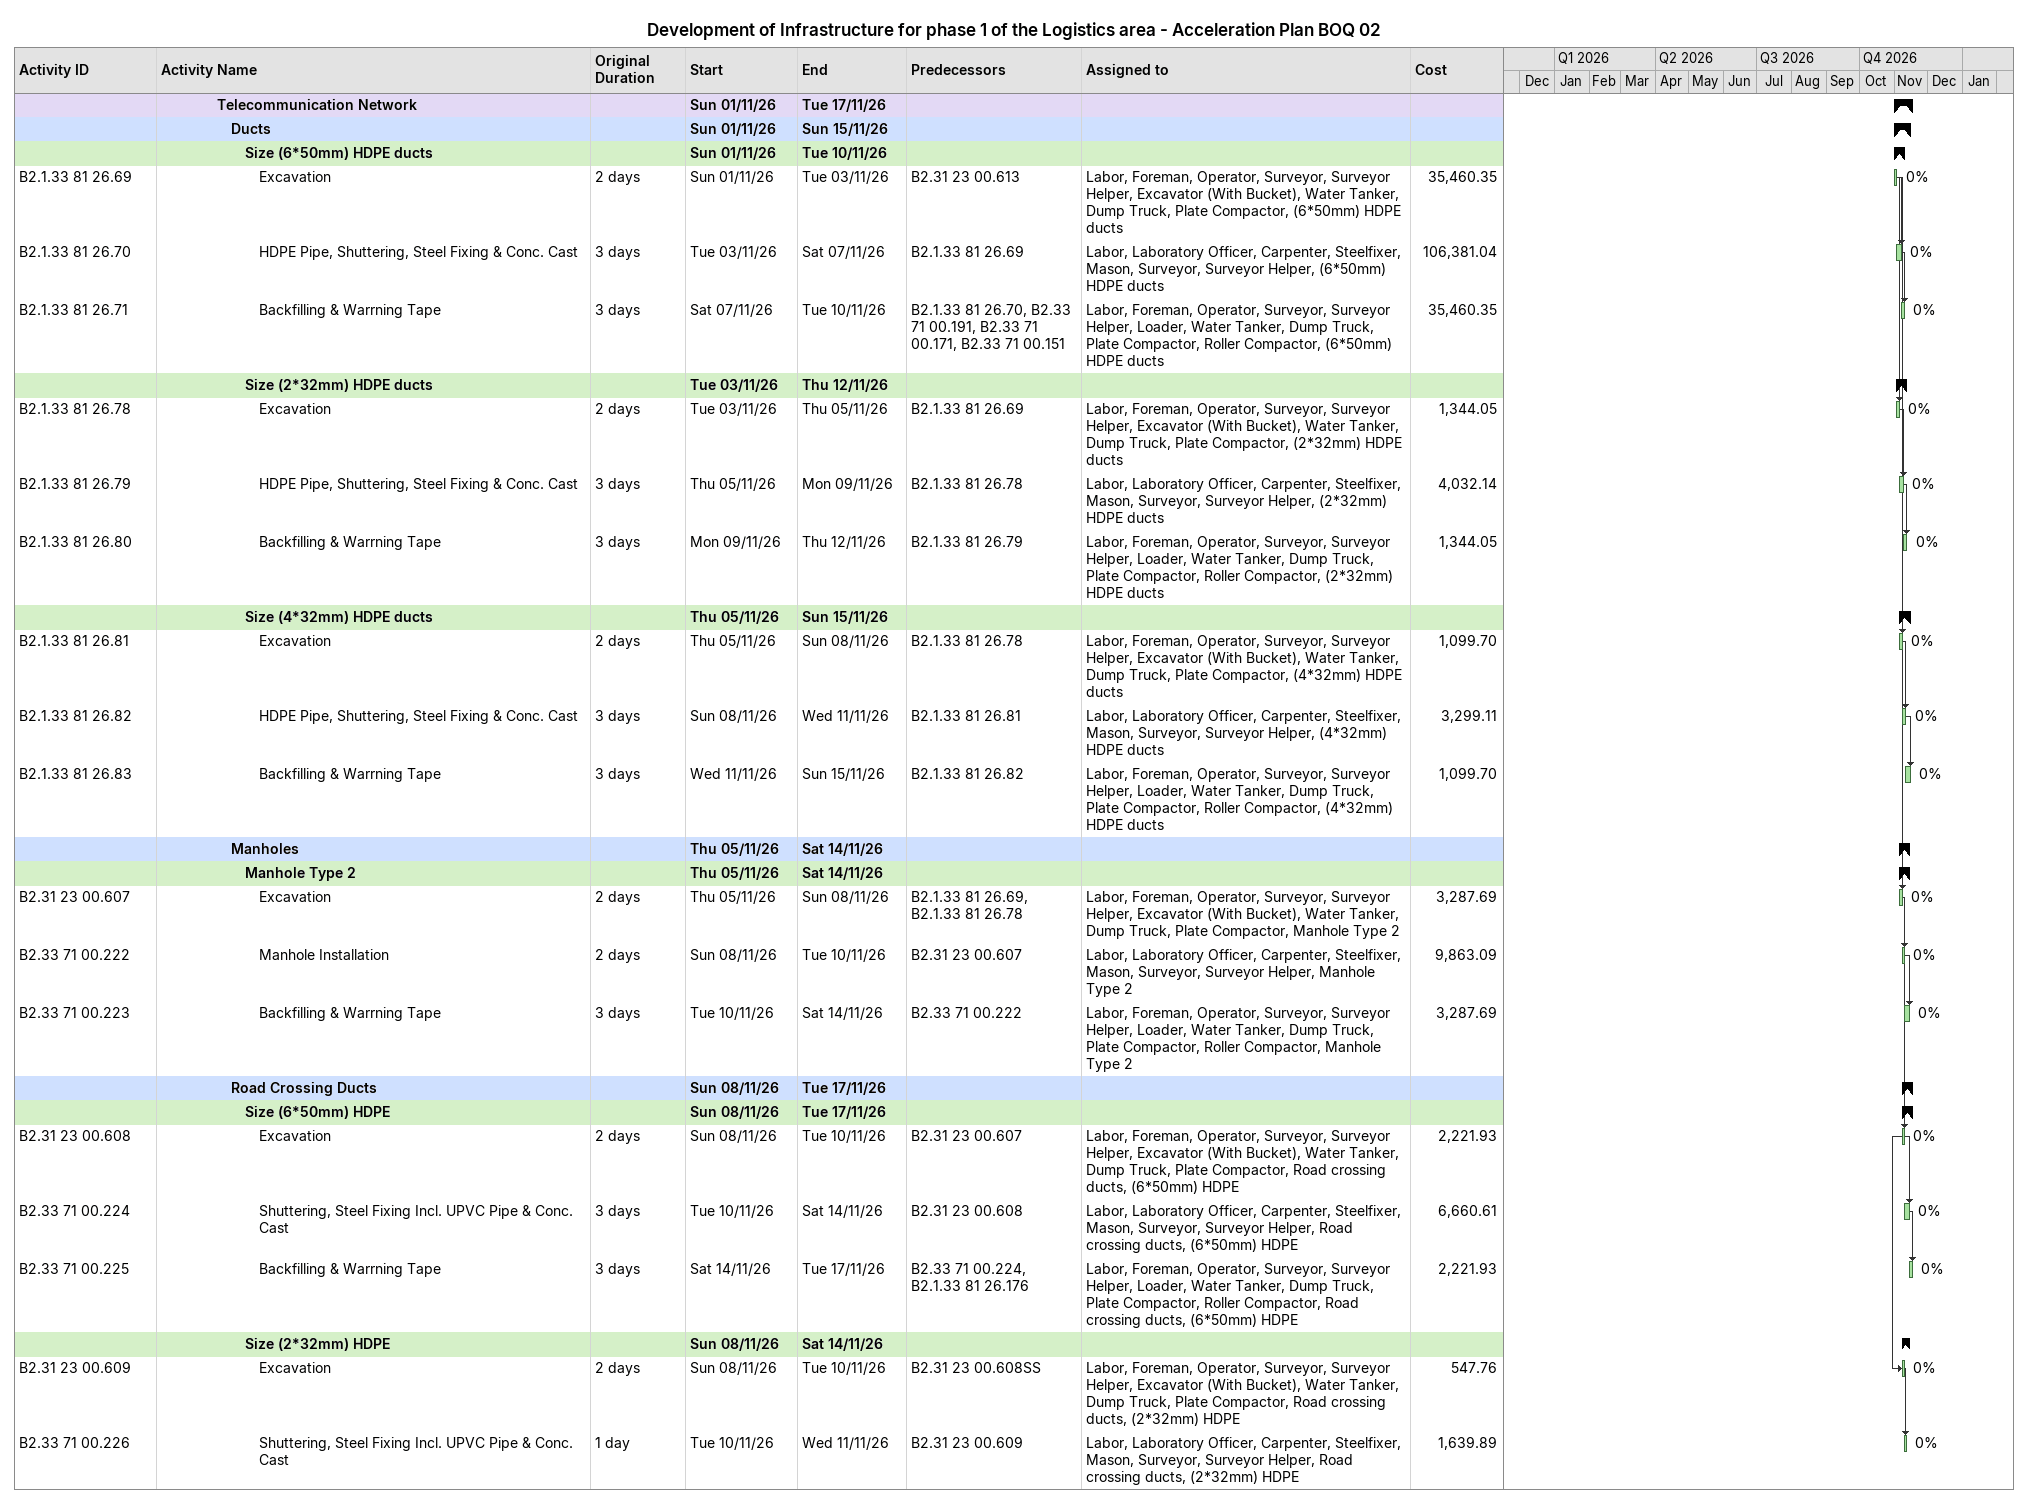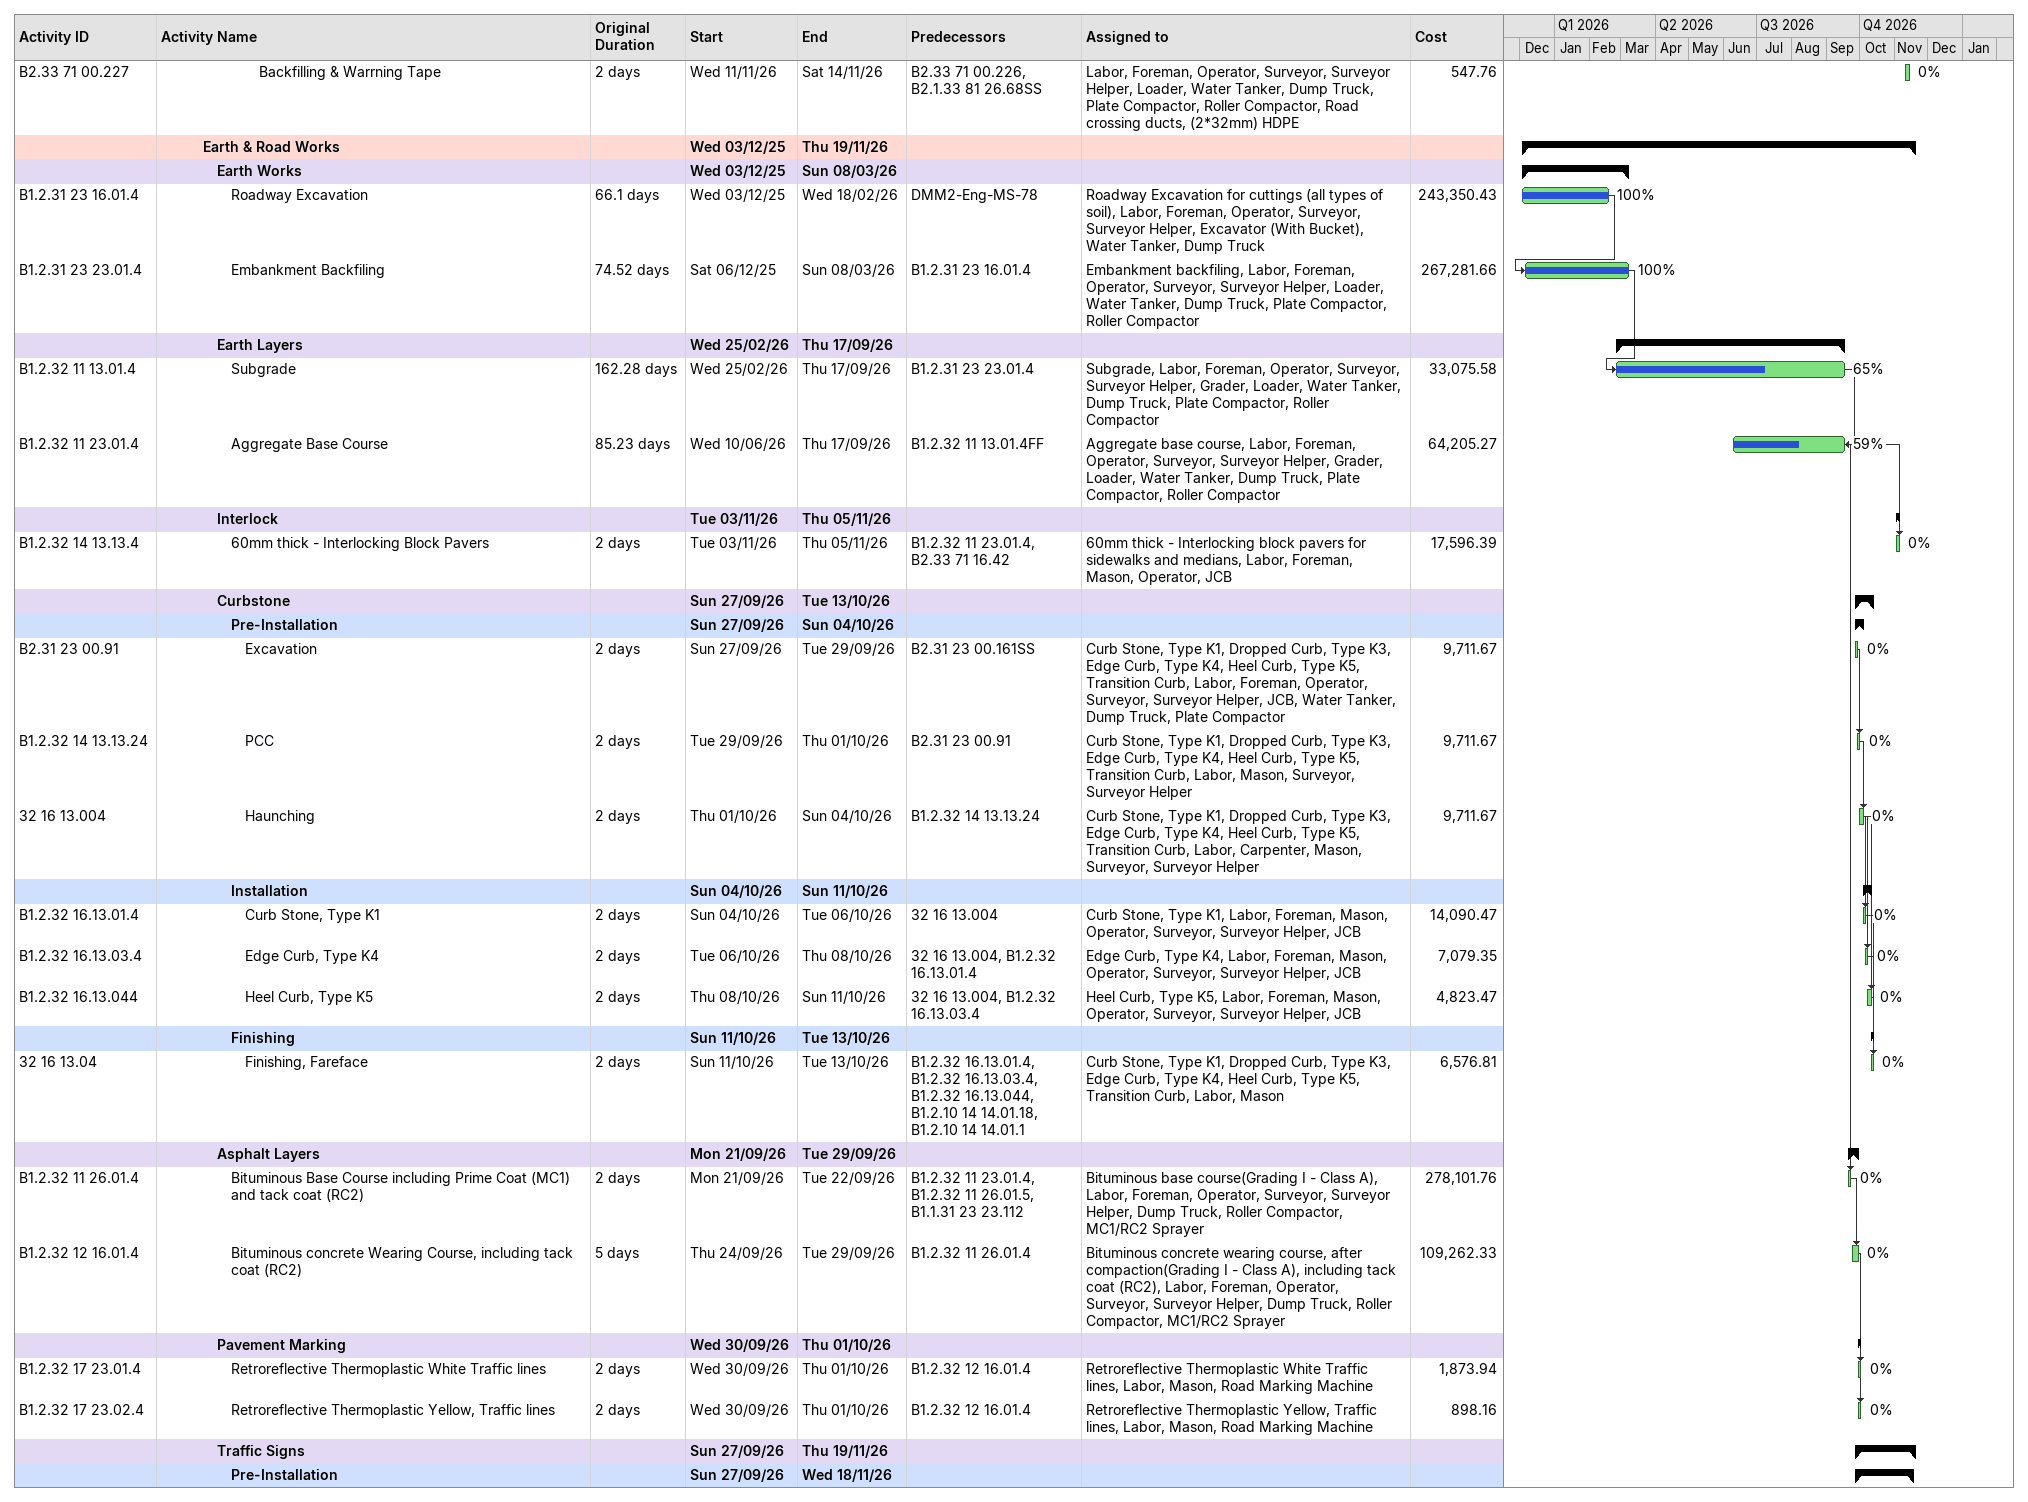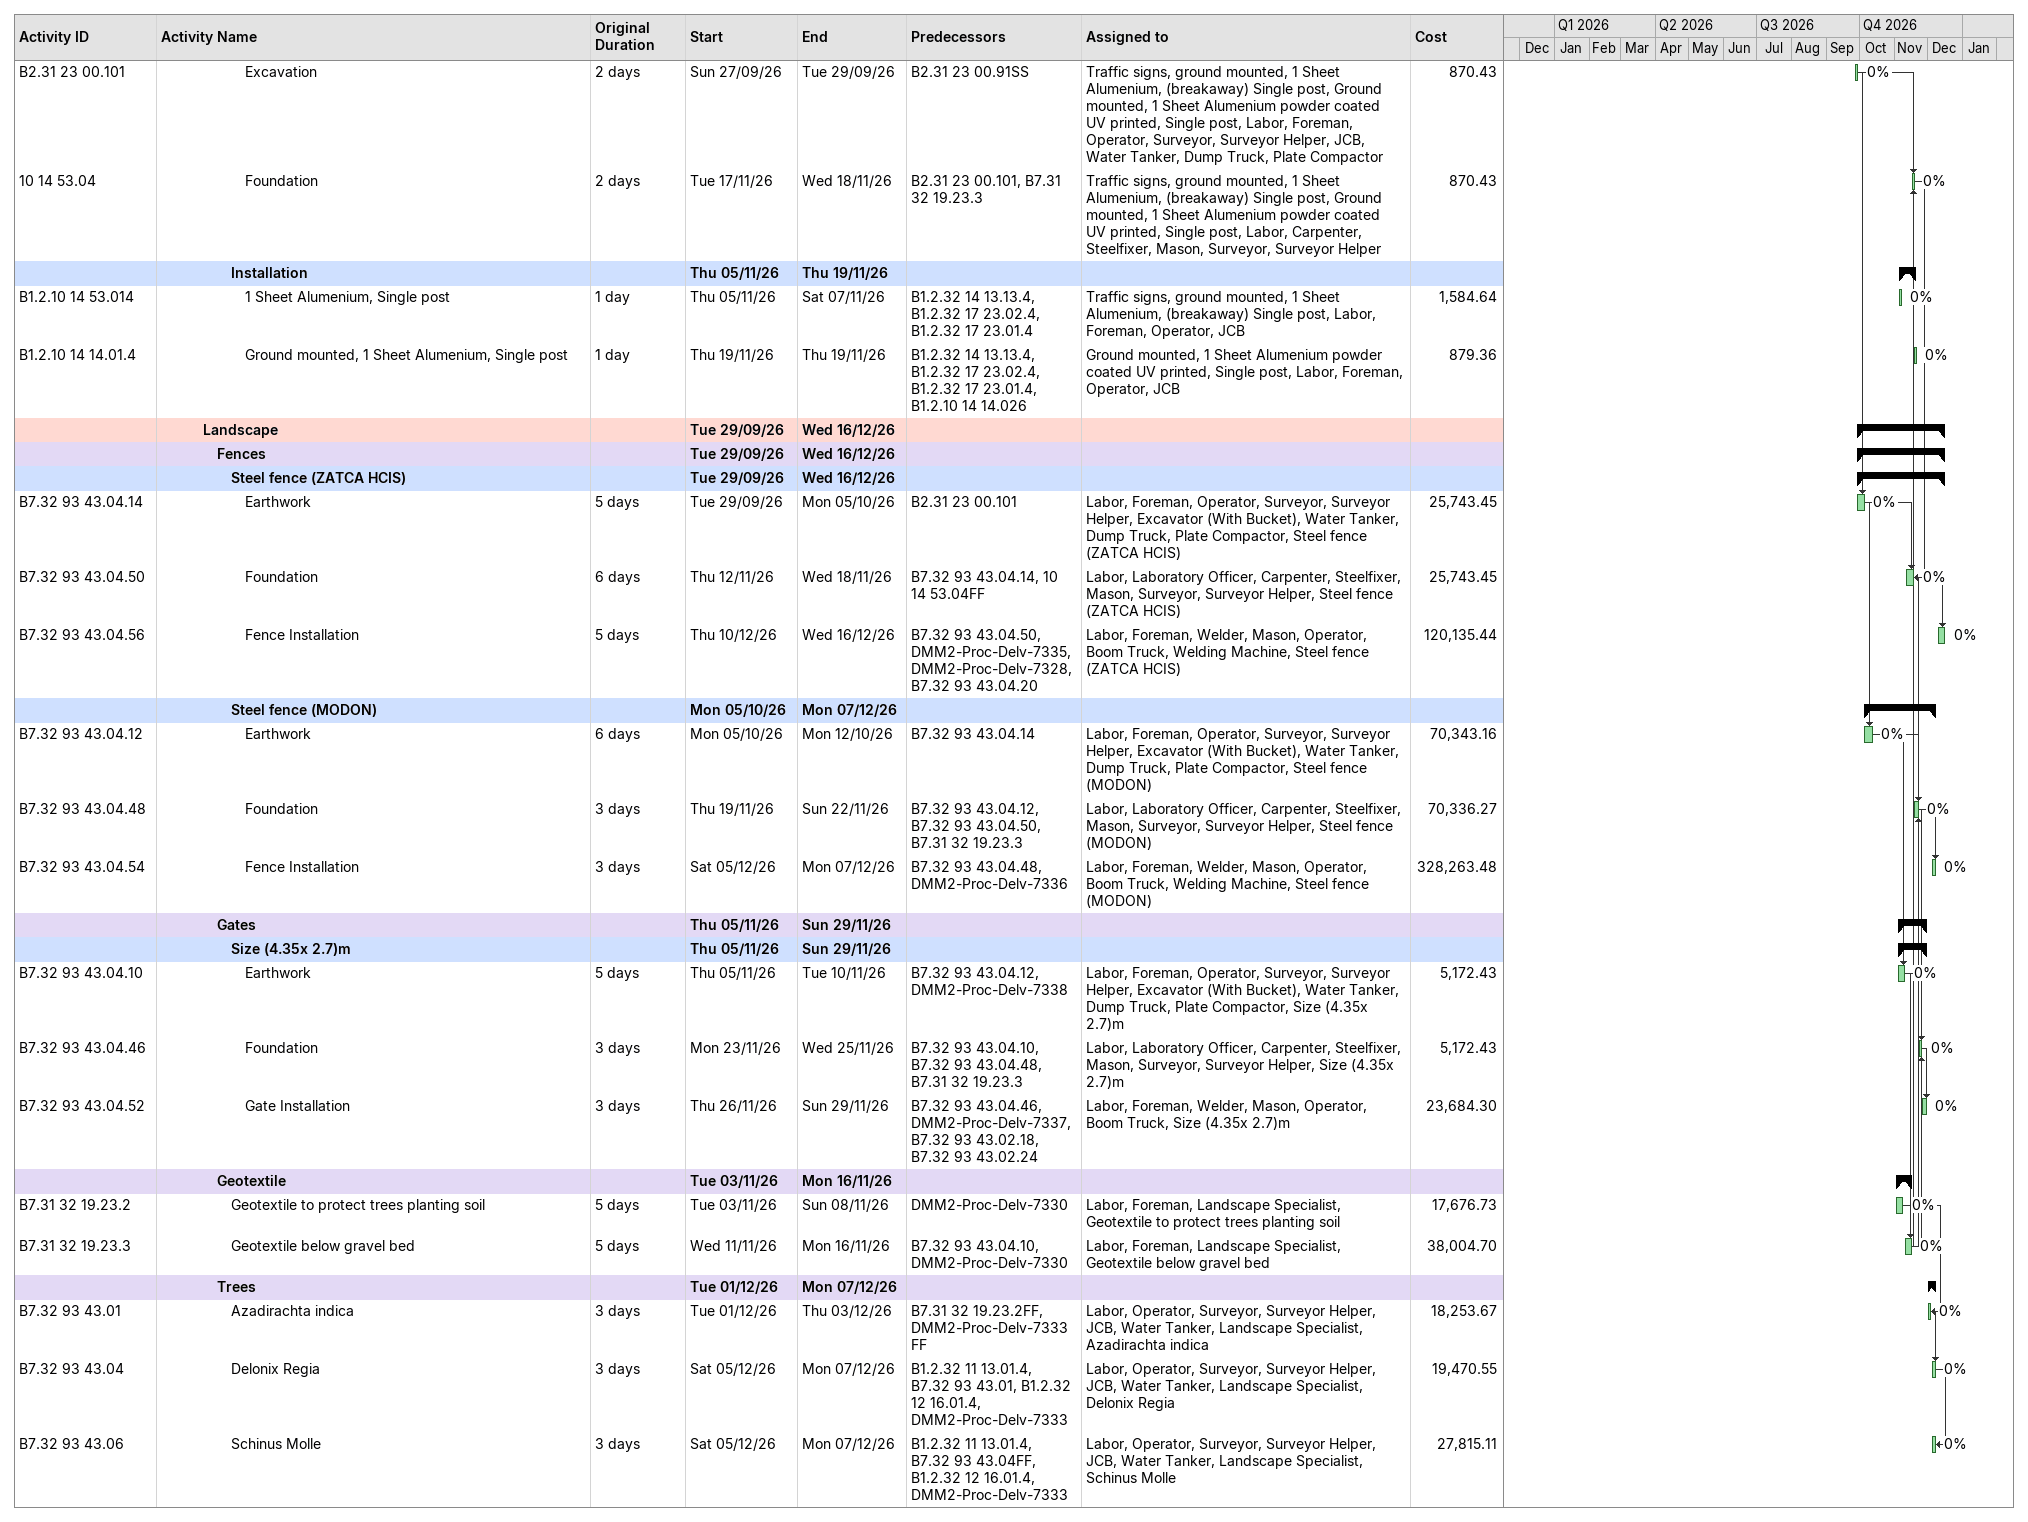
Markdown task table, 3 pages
Development of Infrastructure for phase 1 of the Logistics area - Acceleration Plan BOQ 02

| ID | Level | Task | Original duration | Start | Finish | Predecessors | Resources | % complete | Cost |
|---|---|---|---|---|---|---|---|---|---|
|  | 5 | **Telecommunication Network** |  | 2026-11-01 | 2026-11-17 |  |  |  |  |
|  | 6 | **Ducts** |  | 2026-11-01 | 2026-11-15 |  |  |  |  |
|  | 7 | **Size (6*50mm) HDPE ducts** |  | 2026-11-01 | 2026-11-10 |  |  |  |  |
| B2.1.33 81 26.69 | 8 | Excavation | 2d | 2026-11-01 | 2026-11-03 | B2.31 23 00.613 | Labor, Foreman, Operator, Surveyor, Surveyor Helper, Excavator (With Bucket), Water Tanker, Dump Truck, Plate Compactor, (6*50mm) HDPE ducts | 0 | 35460.35 |
| B2.1.33 81 26.70 | 8 | HDPE Pipe, Shuttering, Steel Fixing & Conc. Cast | 3d | 2026-11-03 | 2026-11-07 | B2.1.33 81 26.69 | Labor, Laboratory Officer, Carpenter, Steelfixer, Mason, Surveyor, Surveyor Helper, (6*50mm) HDPE ducts | 0 | 106381.04 |
| B2.1.33 81 26.71 | 8 | Backfilling & Warrning Tape | 3d | 2026-11-07 | 2026-11-10 | B2.1.33 81 26.70, B2.33 71 00.191, B2.33 71 00.171, B2.33 71 00.151 | Labor, Foreman, Operator, Surveyor, Surveyor Helper, Loader, Water Tanker, Dump Truck, Plate Compactor, Roller Compactor, (6*50mm) HDPE ducts | 0 | 35460.35 |
|  | 7 | **Size (2*32mm) HDPE ducts** |  | 2026-11-03 | 2026-11-12 |  |  |  |  |
| B2.1.33 81 26.78 | 8 | Excavation | 2d | 2026-11-03 | 2026-11-05 | B2.1.33 81 26.69 | Labor, Foreman, Operator, Surveyor, Surveyor Helper, Excavator (With Bucket), Water Tanker, Dump Truck, Plate Compactor, (2*32mm) HDPE ducts | 0 | 1344.05 |
| B2.1.33 81 26.79 | 8 | HDPE Pipe, Shuttering, Steel Fixing & Conc. Cast | 3d | 2026-11-05 | 2026-11-09 | B2.1.33 81 26.78 | Labor, Laboratory Officer, Carpenter, Steelfixer, Mason, Surveyor, Surveyor Helper, (2*32mm) HDPE ducts | 0 | 4032.14 |
| B2.1.33 81 26.80 | 8 | Backfilling & Warrning Tape | 3d | 2026-11-09 | 2026-11-12 | B2.1.33 81 26.79 | Labor, Foreman, Operator, Surveyor, Surveyor Helper, Loader, Water Tanker, Dump Truck, Plate Compactor, Roller Compactor, (2*32mm) HDPE ducts | 0 | 1344.05 |
|  | 7 | **Size (4*32mm) HDPE ducts** |  | 2026-11-05 | 2026-11-15 |  |  |  |  |
| B2.1.33 81 26.81 | 8 | Excavation | 2d | 2026-11-05 | 2026-11-08 | B2.1.33 81 26.78 | Labor, Foreman, Operator, Surveyor, Surveyor Helper, Excavator (With Bucket), Water Tanker, Dump Truck, Plate Compactor, (4*32mm) HDPE ducts | 0 | 1099.70 |
| B2.1.33 81 26.82 | 8 | HDPE Pipe, Shuttering, Steel Fixing & Conc. Cast | 3d | 2026-11-08 | 2026-11-11 | B2.1.33 81 26.81 | Labor, Laboratory Officer, Carpenter, Steelfixer, Mason, Surveyor, Surveyor Helper, (4*32mm) HDPE ducts | 0 | 3299.11 |
| B2.1.33 81 26.83 | 8 | Backfilling & Warrning Tape | 3d | 2026-11-11 | 2026-11-15 | B2.1.33 81 26.82 | Labor, Foreman, Operator, Surveyor, Surveyor Helper, Loader, Water Tanker, Dump Truck, Plate Compactor, Roller Compactor, (4*32mm) HDPE ducts | 0 | 1099.70 |
|  | 6 | **Manholes** |  | 2026-11-05 | 2026-11-14 |  |  |  |  |
|  | 7 | **Manhole Type 2** |  | 2026-11-05 | 2026-11-14 |  |  |  |  |
| B2.31 23 00.607 | 8 | Excavation | 2d | 2026-11-05 | 2026-11-08 | B2.1.33 81 26.69, B2.1.33 81 26.78 | Labor, Foreman, Operator, Surveyor, Surveyor Helper, Excavator (With Bucket), Water Tanker, Dump Truck, Plate Compactor, Manhole Type 2 | 0 | 3287.69 |
| B2.33 71 00.222 | 8 | Manhole Installation | 2d | 2026-11-08 | 2026-11-10 | B2.31 23 00.607 | Labor, Laboratory Officer, Carpenter, Steelfixer, Mason, Surveyor, Surveyor Helper, Manhole Type 2 | 0 | 9863.09 |
| B2.33 71 00.223 | 8 | Backfilling & Warrning Tape | 3d | 2026-11-10 | 2026-11-14 | B2.33 71 00.222 | Labor, Foreman, Operator, Surveyor, Surveyor Helper, Loader, Water Tanker, Dump Truck, Plate Compactor, Roller Compactor, Manhole Type 2 | 0 | 3287.69 |
|  | 6 | **Road Crossing Ducts** |  | 2026-11-08 | 2026-11-17 |  |  |  |  |
|  | 7 | **Size (6*50mm) HDPE** |  | 2026-11-08 | 2026-11-17 |  |  |  |  |
| B2.31 23 00.608 | 8 | Excavation | 2d | 2026-11-08 | 2026-11-10 | B2.31 23 00.607 | Labor, Foreman, Operator, Surveyor, Surveyor Helper, Excavator (With Bucket), Water Tanker, Dump Truck, Plate Compactor, Road crossing ducts, (6*50mm) HDPE | 0 | 2221.93 |
| B2.33 71 00.224 | 8 | Shuttering, Steel Fixing Incl. UPVC Pipe & Conc. Cast | 3d | 2026-11-10 | 2026-11-14 | B2.31 23 00.608 | Labor, Laboratory Officer, Carpenter, Steelfixer, Mason, Surveyor, Surveyor Helper, Road crossing ducts, (6*50mm) HDPE | 0 | 6660.61 |
| B2.33 71 00.225 | 8 | Backfilling & Warrning Tape | 3d | 2026-11-14 | 2026-11-17 | B2.33 71 00.224, B2.1.33 81 26.176 | Labor, Foreman, Operator, Surveyor, Surveyor Helper, Loader, Water Tanker, Dump Truck, Plate Compactor, Roller Compactor, Road crossing ducts, (6*50mm) HDPE | 0 | 2221.93 |
|  | 7 | **Size (2*32mm) HDPE** |  | 2026-11-08 | 2026-11-14 |  |  |  |  |
| B2.31 23 00.609 | 8 | Excavation | 2d | 2026-11-08 | 2026-11-10 | B2.31 23 00.608SS | Labor, Foreman, Operator, Surveyor, Surveyor Helper, Excavator (With Bucket), Water Tanker, Dump Truck, Plate Compactor, Road crossing ducts, (2*32mm) HDPE | 0 | 547.76 |
| B2.33 71 00.226 | 8 | Shuttering, Steel Fixing Incl. UPVC Pipe & Conc. Cast | 1d | 2026-11-10 | 2026-11-11 | B2.31 23 00.609 | Labor, Laboratory Officer, Carpenter, Steelfixer, Mason, Surveyor, Surveyor Helper, Road crossing ducts, (2*32mm) HDPE | 0 | 1639.89 |
| B2.33 71 00.227 | 8 | Backfilling & Warrning Tape | 2d | 2026-11-11 | 2026-11-14 | B2.33 71 00.226, B2.1.33 81 26.68SS | Labor, Foreman, Operator, Surveyor, Surveyor Helper, Loader, Water Tanker, Dump Truck, Plate Compactor, Roller Compactor, Road crossing ducts, (2*32mm) HDPE | 0 | 547.76 |
|  | 4 | **Earth & Road Works** |  | 2025-12-03 | 2026-11-19 |  |  |  |  |
|  | 5 | **Earth Works** |  | 2025-12-03 | 2026-03-08 |  |  |  |  |
| B1.2.31 23 16.01.4 | 6 | Roadway Excavation | 66.1d | 2025-12-03 | 2026-02-18 | DMM2-Eng-MS-78 | Roadway Excavation for cuttings (all types of soil), Labor, Foreman, Operator, Surveyor, Surveyor Helper, Excavator (With Bucket), Water Tanker, Dump Truck | 100 | 243350.43 |
| B1.2.31 23 23.01.4 | 6 | Embankment Backfiling | 74.52d | 2025-12-06 | 2026-03-08 | B1.2.31 23 16.01.4 | Embankment backfiling, Labor, Foreman, Operator, Surveyor, Surveyor Helper, Loader, Water Tanker, Dump Truck, Plate Compactor, Roller Compactor | 100 | 267281.66 |
|  | 5 | **Earth Layers** |  | 2026-02-25 | 2026-09-17 |  |  |  |  |
| B1.2.32 11 13.01.4 | 6 | Subgrade | 162.28d | 2026-02-25 | 2026-09-17 | B1.2.31 23 23.01.4 | Subgrade, Labor, Foreman, Operator, Surveyor, Surveyor Helper, Grader, Loader, Water Tanker, Dump Truck, Plate Compactor, Roller Compactor | 65 | 33075.58 |
| B1.2.32 11 23.01.4 | 6 | Aggregate Base Course | 85.23d | 2026-06-10 | 2026-09-17 | B1.2.32 11 13.01.4FF | Aggregate base course, Labor, Foreman, Operator, Surveyor, Surveyor Helper, Grader, Loader, Water Tanker, Dump Truck, Plate Compactor, Roller Compactor | 59 | 64205.27 |
|  | 5 | **Interlock** |  | 2026-11-03 | 2026-11-05 |  |  |  |  |
| B1.2.32 14 13.13.4 | 6 | 60mm thick - Interlocking Block Pavers | 2d | 2026-11-03 | 2026-11-05 | B1.2.32 11 23.01.4, B2.33 71 16.42 | 60mm thick - Interlocking block pavers for sidewalks and medians, Labor, Foreman, Mason, Operator, JCB | 0 | 17596.39 |
|  | 5 | **Curbstone** |  | 2026-09-27 | 2026-10-13 |  |  |  |  |
|  | 6 | **Pre-Installation** |  | 2026-09-27 | 2026-10-04 |  |  |  |  |
| B2.31 23 00.91 | 7 | Excavation | 2d | 2026-09-27 | 2026-09-29 | B2.31 23 00.161SS | Curb Stone, Type K1, Dropped Curb, Type K3, Edge Curb, Type K4, Heel Curb, Type K5, Transition Curb, Labor, Foreman, Operator, Surveyor, Surveyor Helper, JCB, Water Tanker, Dump Truck, Plate Compactor | 0 | 9711.67 |
| B1.2.32 14 13.13.24 | 7 | PCC | 2d | 2026-09-29 | 2026-10-01 | B2.31 23 00.91 | Curb Stone, Type K1, Dropped Curb, Type K3, Edge Curb, Type K4, Heel Curb, Type K5, Transition Curb, Labor, Mason, Surveyor, Surveyor Helper | 0 | 9711.67 |
| 32 16 13.004 | 7 | Haunching | 2d | 2026-10-01 | 2026-10-04 | B1.2.32 14 13.13.24 | Curb Stone, Type K1, Dropped Curb, Type K3, Edge Curb, Type K4, Heel Curb, Type K5, Transition Curb, Labor, Carpenter, Mason, Surveyor, Surveyor Helper | 0 | 9711.67 |
|  | 6 | **Installation** |  | 2026-10-04 | 2026-10-11 |  |  |  |  |
| B1.2.32 16.13.01.4 | 7 | Curb Stone, Type K1 | 2d | 2026-10-04 | 2026-10-06 | 32 16 13.004 | Curb Stone, Type K1, Labor, Foreman, Mason, Operator, Surveyor, Surveyor Helper, JCB | 0 | 14090.47 |
| B1.2.32 16.13.03.4 | 7 | Edge Curb, Type K4 | 2d | 2026-10-06 | 2026-10-08 | 32 16 13.004, B1.2.32 16.13.01.4 | Edge Curb, Type K4, Labor, Foreman, Mason, Operator, Surveyor, Surveyor Helper, JCB | 0 | 7079.35 |
| B1.2.32 16.13.044 | 7 | Heel Curb, Type K5 | 2d | 2026-10-08 | 2026-10-11 | 32 16 13.004, B1.2.32 16.13.03.4 | Heel Curb, Type K5, Labor, Foreman, Mason, Operator, Surveyor, Surveyor Helper, JCB | 0 | 4823.47 |
|  | 6 | **Finishing** |  | 2026-10-11 | 2026-10-13 |  |  |  |  |
| 32 16 13.04 | 7 | Finishing, Fareface | 2d | 2026-10-11 | 2026-10-13 | B1.2.32 16.13.01.4, B1.2.32 16.13.03.4, B1.2.32 16.13.044, B1.2.10 14 14.01.18, B1.2.10 14 14.01.1 | Curb Stone, Type K1, Dropped Curb, Type K3, Edge Curb, Type K4, Heel Curb, Type K5, Transition Curb, Labor, Mason | 0 | 6576.81 |
|  | 5 | **Asphalt Layers** |  | 2026-09-21 | 2026-09-29 |  |  |  |  |
| B1.2.32 11 26.01.4 | 6 | Bituminous Base Course including Prime Coat (MC1) and tack coat (RC2) | 2d | 2026-09-21 | 2026-09-22 | B1.2.32 11 23.01.4, B1.2.32 11 26.01.5, B1.1.31 23 23.112 | Bituminous base course(Grading I - Class A), Labor, Foreman, Operator, Surveyor, Surveyor Helper, Dump Truck, Roller Compactor, MC1/RC2 Sprayer | 0 | 278101.76 |
| B1.2.32 12 16.01.4 | 6 | Bituminous concrete Wearing Course, including tack coat (RC2) | 5d | 2026-09-24 | 2026-09-29 | B1.2.32 11 26.01.4 | Bituminous concrete wearing course, after compaction(Grading I - Class A), including tack coat (RC2), Labor, Foreman, Operator, Surveyor, Surveyor Helper, Dump Truck, Roller Compactor, MC1/RC2 Sprayer | 0 | 109262.33 |
|  | 5 | **Pavement Marking** |  | 2026-09-30 | 2026-10-01 |  |  |  |  |
| B1.2.32 17 23.01.4 | 6 | Retroreflective Thermoplastic White Traffic lines | 2d | 2026-09-30 | 2026-10-01 | B1.2.32 12 16.01.4 | Retroreflective Thermoplastic White Traffic lines, Labor, Mason, Road Marking Machine | 0 | 1873.94 |
| B1.2.32 17 23.02.4 | 6 | Retroreflective Thermoplastic Yellow, Traffic lines | 2d | 2026-09-30 | 2026-10-01 | B1.2.32 12 16.01.4 | Retroreflective Thermoplastic Yellow, Traffic lines, Labor, Mason, Road Marking Machine | 0 | 898.16 |
|  | 5 | **Traffic Signs** |  | 2026-09-27 | 2026-11-19 |  |  |  |  |
|  | 6 | **Pre-Installation** |  | 2026-09-27 | 2026-11-18 |  |  |  |  |
| B2.31 23 00.101 | 7 | Excavation | 2d | 2026-09-27 | 2026-09-29 | B2.31 23 00.91SS | Traffic signs, ground mounted, 1 Sheet Alumenium, (breakaway) Single post, Ground mounted, 1 Sheet Alumenium powder coated UV printed, Single post, Labor, Foreman, Operator, Surveyor, Surveyor Helper, JCB, Water Tanker, Dump Truck, Plate Compactor | 0 | 870.43 |
| 10 14 53.04 | 7 | Foundation | 2d | 2026-11-17 | 2026-11-18 | B2.31 23 00.101, B7.31 32 19.23.3 | Traffic signs, ground mounted, 1 Sheet Alumenium, (breakaway) Single post, Ground mounted, 1 Sheet Alumenium powder coated UV printed, Single post, Labor, Carpenter, Steelfixer, Mason, Surveyor, Surveyor Helper | 0 | 870.43 |
|  | 6 | **Installation** |  | 2026-11-05 | 2026-11-19 |  |  |  |  |
| B1.2.10 14 53.014 | 7 | 1 Sheet Alumenium, Single post | 1d | 2026-11-05 | 2026-11-07 | B1.2.32 14 13.13.4, B1.2.32 17 23.02.4, B1.2.32 17 23.01.4 | Traffic signs, ground mounted, 1 Sheet Alumenium, (breakaway) Single post, Labor, Foreman, Operator, JCB | 0 | 1584.64 |
| B1.2.10 14 14.01.4 | 7 | Ground mounted, 1 Sheet Alumenium, Single post | 1d | 2026-11-19 | 2026-11-19 | B1.2.32 14 13.13.4, B1.2.32 17 23.02.4, B1.2.32 17 23.01.4, B1.2.10 14 14.026 | Ground mounted, 1 Sheet Alumenium powder coated UV printed, Single post, Labor, Foreman, Operator, JCB | 0 | 879.36 |
|  | 4 | **Landscape** |  | 2026-09-29 | 2026-12-16 |  |  |  |  |
|  | 5 | **Fences** |  | 2026-09-29 | 2026-12-16 |  |  |  |  |
|  | 6 | **Steel fence (ZATCA HCIS)** |  | 2026-09-29 | 2026-12-16 |  |  |  |  |
| B7.32 93 43.04.14 | 7 | Earthwork | 5d | 2026-09-29 | 2026-10-05 | B2.31 23 00.101 | Labor, Foreman, Operator, Surveyor, Surveyor Helper, Excavator (With Bucket), Water Tanker, Dump Truck, Plate Compactor, Steel fence (ZATCA HCIS) | 0 | 25743.45 |
| B7.32 93 43.04.50 | 7 | Foundation | 6d | 2026-11-12 | 2026-11-18 | B7.32 93 43.04.14, 10 14 53.04FF | Labor, Laboratory Officer, Carpenter, Steelfixer, Mason, Surveyor, Surveyor Helper, Steel fence (ZATCA HCIS) | 0 | 25743.45 |
| B7.32 93 43.04.56 | 7 | Fence Installation | 5d | 2026-12-10 | 2026-12-16 | B7.32 93 43.04.50, DMM2-Proc-Delv-7335, DMM2-Proc-Delv-7328, B7.32 93 43.04.20 | Labor, Foreman, Welder, Mason, Operator, Boom Truck, Welding Machine, Steel fence (ZATCA HCIS) | 0 | 120135.44 |
|  | 6 | **Steel fence (MODON)** |  | 2026-10-05 | 2026-12-07 |  |  |  |  |
| B7.32 93 43.04.12 | 7 | Earthwork | 6d | 2026-10-05 | 2026-10-12 | B7.32 93 43.04.14 | Labor, Foreman, Operator, Surveyor, Surveyor Helper, Excavator (With Bucket), Water Tanker, Dump Truck, Plate Compactor, Steel fence (MODON) | 0 | 70343.16 |
| B7.32 93 43.04.48 | 7 | Foundation | 3d | 2026-11-19 | 2026-11-22 | B7.32 93 43.04.12, B7.32 93 43.04.50, B7.31 32 19.23.3 | Labor, Laboratory Officer, Carpenter, Steelfixer, Mason, Surveyor, Surveyor Helper, Steel fence (MODON) | 0 | 70336.27 |
| B7.32 93 43.04.54 | 7 | Fence Installation | 3d | 2026-12-05 | 2026-12-07 | B7.32 93 43.04.48, DMM2-Proc-Delv-7336 | Labor, Foreman, Welder, Mason, Operator, Boom Truck, Welding Machine, Steel fence (MODON) | 0 | 328263.48 |
|  | 5 | **Gates** |  | 2026-11-05 | 2026-11-29 |  |  |  |  |
|  | 6 | **Size (4.35x 2.7)m** |  | 2026-11-05 | 2026-11-29 |  |  |  |  |
| B7.32 93 43.04.10 | 7 | Earthwork | 5d | 2026-11-05 | 2026-11-10 | B7.32 93 43.04.12, DMM2-Proc-Delv-7338 | Labor, Foreman, Operator, Surveyor, Surveyor Helper, Excavator (With Bucket), Water Tanker, Dump Truck, Plate Compactor, Size (4.35x 2.7)m | 0 | 5172.43 |
| B7.32 93 43.04.46 | 7 | Foundation | 3d | 2026-11-23 | 2026-11-25 | B7.32 93 43.04.10, B7.32 93 43.04.48, B7.31 32 19.23.3 | Labor, Laboratory Officer, Carpenter, Steelfixer, Mason, Surveyor, Surveyor Helper, Size (4.35x 2.7)m | 0 | 5172.43 |
| B7.32 93 43.04.52 | 7 | Gate Installation | 3d | 2026-11-26 | 2026-11-29 | B7.32 93 43.04.46, DMM2-Proc-Delv-7337, B7.32 93 43.02.18, B7.32 93 43.02.24 | Labor, Foreman, Welder, Mason, Operator, Boom Truck, Size (4.35x 2.7)m | 0 | 23684.30 |
|  | 5 | **Geotextile** |  | 2026-11-03 | 2026-11-16 |  |  |  |  |
| B7.31 32 19.23.2 | 6 | Geotextile to protect trees planting soil | 5d | 2026-11-03 | 2026-11-08 | DMM2-Proc-Delv-7330 | Labor, Foreman, Landscape Specialist, Geotextile to protect trees planting soil | 0 | 17676.73 |
| B7.31 32 19.23.3 | 6 | Geotextile below gravel bed | 5d | 2026-11-11 | 2026-11-16 | B7.32 93 43.04.10, DMM2-Proc-Delv-7330 | Labor, Foreman, Landscape Specialist, Geotextile below gravel bed | 0 | 38004.70 |
|  | 5 | **Trees** |  | 2026-12-01 | 2026-12-07 |  |  |  |  |
| B7.32 93 43.01 | 6 | Azadirachta indica | 3d | 2026-12-01 | 2026-12-03 | B7.31 32 19.23.2FF, DMM2-Proc-Delv-7333FF | Labor, Operator, Surveyor, Surveyor Helper, JCB, Water Tanker, Landscape Specialist, Azadirachta indica | 0 | 18253.67 |
| B7.32 93 43.04 | 6 | Delonix Regia | 3d | 2026-12-05 | 2026-12-07 | B1.2.32 11 13.01.4, B7.32 93 43.01, B1.2.32 12 16.01.4, DMM2-Proc-Delv-7333 | Labor, Operator, Surveyor, Surveyor Helper, JCB, Water Tanker, Landscape Specialist, Delonix Regia | 0 | 19470.55 |
| B7.32 93 43.06 | 6 | Schinus Molle | 3d | 2026-12-05 | 2026-12-07 | B1.2.32 11 13.01.4, B7.32 93 43.04FF, B1.2.32 12 16.01.4, DMM2-Proc-Delv-7333 | Labor, Operator, Surveyor, Surveyor Helper, JCB, Water Tanker, Landscape Specialist, Schinus Molle | 0 | 27815.11 |
